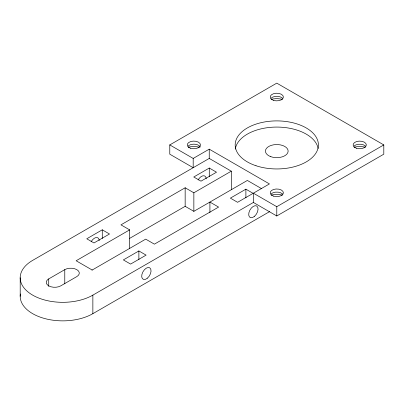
<?xml version="1.0" encoding="UTF-8"?>
<svg xmlns="http://www.w3.org/2000/svg" width="404" height="404" viewBox="0 0 404 404"><rect width="100%" height="100%" fill="white"/><g stroke="black" fill="none" stroke-linecap="round" stroke-linejoin="round"><path stroke-width="0.61" d="M169.776 144.92L193.183 158.434L193.183 167.705L169.776 154.187L169.776 144.92L276.785 83.138L383.8 144.92L383.8 154.187L276.785 215.973L253.379 202.454L92.864 295.127A42.566 24.573 0 0 1 32.663 295.132A42.566 24.573 0 0 1 32.668 260.373L209.237 158.434L231.31 171.175L231.31 189.713M193.183 158.434L209.237 149.167L269.433 183.921L253.379 193.188L253.379 202.454M102.273 229.82L86.759 238.779L93.98 242.95L109.499 233.992L102.273 229.82L102.273 238.471M209.282 168.039L193.763 176.997L200.99 181.169L216.504 172.21L209.282 168.039L209.282 176.689M231.31 171.175L193.854 192.799L185.158 187.779L120.953 224.851L129.649 229.871L129.649 248.404M129.649 229.871L76.139 260.762L92.193 270.029M48.722 278.906L64.776 269.64A8.514 4.914 0 0 1 76.816 269.64A8.514 4.914 0 0 1 76.816 276.594L60.762 285.86A8.514 4.914 0 0 1 48.722 285.86A8.514 4.914 0 0 1 48.722 278.906L48.722 286.325M129.659 238.36L185.158 206.318L193.854 211.337L247.359 180.447L261.358 188.527M91.976 270.155L145.698 239.138L154.394 244.157L218.599 207.09L209.908 202.071L209.908 212.57M138.88 250.955L123.361 259.913L130.588 264.085L146.102 255.126L138.88 250.955L138.88 259.605M245.89 189.173L230.371 198.132L237.592 202.303L253.111 193.344L245.89 189.173L245.89 197.824M253.379 193.188L276.785 206.702L383.8 144.92M20.387 293.976A42.566 24.573 0 0 0 44.642 318.524A42.566 24.573 0 0 0 92.87 313.661L269.756 211.534M276.785 206.702L276.785 215.973M209.237 149.167L209.237 158.434M193.854 192.799L193.854 211.337M185.158 187.779L185.158 206.318M92.864 295.127L92.864 313.661M64.776 269.64L64.776 283.85M20.2 277.755L20.2 296.289M206.202 178.831A6.621 3.823 -60 0 0 201.596 176.336L201.303 176.513A6.621 3.823 -60 0 0 198.162 179.967M91.127 241.789A6.621 3.823 -60 0 1 96.137 237.557A6.621 3.823 -60 0 1 99.192 240.572M271.054 98.217A6.621 3.823 0 0 1 282.522 98.217M188.118 146.097A6.621 3.823 0 0 1 194.718 144.218A6.621 3.823 0 0 1 200.248 147.021M271.054 193.981A6.621 3.823 0 0 1 282.522 193.981M353.99 146.097A6.621 3.823 0 0 1 365.458 146.097M188.254 147.258A13.241 7.646 0 0 1 199.45 147.258M271.19 99.379A13.241 7.646 0 0 1 282.386 99.379M271.19 195.142A13.241 7.646 0 0 1 282.386 195.142M354.121 147.258A13.241 7.646 0 0 1 365.322 147.258M235.325 149.005A41.617 24.028 0 0 1 276.331 127.073A41.617 24.028 0 0 1 318.16 148.485M254.48 216.342A6.621 3.823 -60 0 0 256.767 206.04A6.621 3.823 -60 0 0 248.884 212.792A6.621 3.823 -60 0 0 254.48 216.342M147.49 278.109A6.621 3.823 -60 0 0 149.748 267.812A6.621 3.823 -60 0 0 141.875 274.594A6.621 3.823 -60 0 0 147.49 278.109M270.801 156.671A11.352 6.555 0 0 0 288.128 151.308A11.352 6.555 0 0 0 271.422 145.324A11.352 6.555 0 0 0 270.801 156.671M273.478 100.349A6.621 3.823 0 0 0 283.406 97.041A6.621 3.823 0 0 0 273.478 93.728A6.621 3.823 0 0 0 273.478 100.349M190.542 148.233A6.621 3.823 0 0 0 200.475 144.92A6.621 3.823 0 0 0 190.542 141.612A6.621 3.823 0 0 0 190.542 148.233M273.478 196.112A6.621 3.823 0 0 0 283.406 192.804A6.621 3.823 0 0 0 273.478 189.491A6.621 3.823 0 0 0 273.478 196.112M356.414 148.233A6.621 3.823 0 0 0 366.342 144.92A6.621 3.823 0 0 0 356.414 141.612A6.621 3.823 0 0 0 356.414 148.233M255.979 165.731A41.617 24.028 0 0 0 318.408 144.92A41.617 24.028 0 0 0 255.979 124.114A41.617 24.028 0 0 0 255.979 165.731"/></g></svg>
